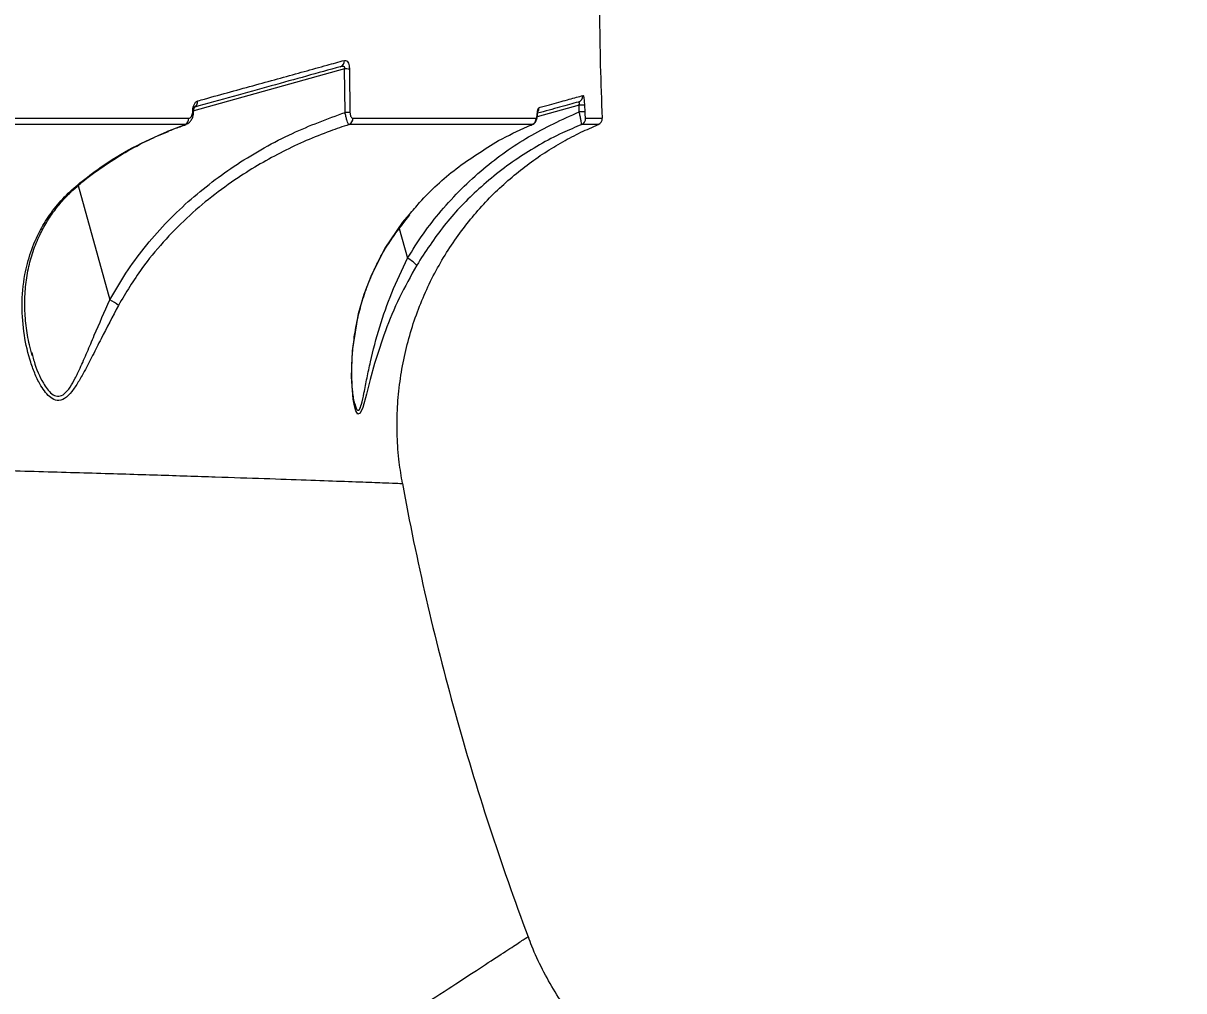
# Model space of a CAD drawing. Header units: millimetres. Extents: x -10374 to 11119, y -8221 to 9433.
# Drawn here: x 5604.7 to 5783.1, y 2669.9 to 2818.7 of the extents above; entities that cross this region are included whole.
import ezdxf

# ---------------------------------------------------------------- set-up
doc = ezdxf.new("R2010")
doc.units = ezdxf.units.MM
for name, color, linetype in [('DIKOM_ОБЪЕКТ', 7, 'Continuous'), ('DIKOM_РАЗМЕР_ЗОНА', 7, 'Continuous'), ('DIKOM_РАЗМЕР_ОБЪЕКТА', 7, 'Continuous')]:
    doc.layers.add(name, color=color, linetype=linetype)
doc.styles.add('style1', font='arial.ttf', dxfattribs={"width": 0.8})
doc.dimstyles.new('1-50', dxfattribs={"dimtxt": 300, "dimasz": 200, "dimexe": 100, "dimexo": 0, "dimgap": 100, "dimtad": 0, "dimdec": 0, "dimtxsty": 'style1', "dimcen": 0, "dimclrd": 7, "dimclre": 7, "dimadec": 1, "dimazin": 2, "dimtfac": 1, "dimtdec": 0, "dimtmove": 1, "dimatfit": 3, "dimfxl": 0, "dimlwd": 25, "dimlwe": 18, "dimarcsym": 0})

# ---------------------------------------------------------------- blocks, each defined once
blk = doc.blocks.new('*D15')
at = {"layer": 'Defpoints', "color": 0, "transparency": 16777216}
for p in [(-5227.87, 8308.78), (9119.43, -1150.4), (-5227.87, -1991.82)]:
    blk.add_point(p, dxfattribs=at)
at = {"layer": 'DIKOM_РАЗМЕР_ОБЪЕКТА', "color": 7, "lineweight": 18, "transparency": 16777216}
for p, q in [((-5227.87, -1991.82), (-5227.87, 8408.78)), ((9119.43, -1150.4), (9119.43, 8408.78))]:
    blk.add_line(p, q, dxfattribs=at)
at = {"layer": 'DIKOM_РАЗМЕР_ОБЪЕКТА', "color": 7, "lineweight": 25, "transparency": 16777216}
for p, q in [((-5027.87, 8308.78), (187.44, 8308.78)), ((8919.43, 8308.78), (1267.22, 8308.78))]:
    blk.add_line(p, q, dxfattribs=at)
at = {"layer": 'DIKOM_РАЗМЕР_ОБЪЕКТА', "color": 7, "transparency": 16777216}
for points in [[(-5027.87, 8342.11), (-5027.87, 8275.44), (-5227.87, 8308.78)], [(8919.43, 8342.11), (8919.43, 8275.44), (9119.43, 8308.78)]]:
    blk.add_solid(points, dxfattribs=at)
at = {"layer": 'DIKOM_РАЗМЕР_ОБЪЕКТА', "color": 0, "transparency": 16777216, "insert": (727.33, 8308.78), "char_height": 300, "attachment_point": 5, "style": 'style1'}
blk.add_mtext('14350', dxfattribs=at)
blk = doc.blocks.new('*D14')
at = {"layer": 'Defpoints', "color": 0, "transparency": 16777216}
for p in [(-7515.85, 9236.32), (11119.43, -1423.4), (-7515.85, -2401.58)]:
    blk.add_point(p, dxfattribs=at)
at = {"layer": 'DIKOM_РАЗМЕР_ЗОНА', "color": 7, "lineweight": 18, "transparency": 16777216}
for p, q in [((-7515.85, -2401.58), (-7515.85, 9336.32)), ((11119.43, -1423.4), (11119.43, 9336.32))]:
    blk.add_line(p, q, dxfattribs=at)
at = {"layer": 'DIKOM_РАЗМЕР_ЗОНА', "color": 7, "lineweight": 25, "transparency": 16777216}
for p, q in [((-7315.85, 9236.32), (77.56, 9236.32)), ((10919.43, 9236.32), (1157.34, 9236.32))]:
    blk.add_line(p, q, dxfattribs=at)
at = {"layer": 'DIKOM_РАЗМЕР_ЗОНА', "color": 7, "transparency": 16777216}
for points in [[(-7315.85, 9269.65), (-7315.85, 9202.98), (-7515.85, 9236.32)], [(10919.43, 9269.65), (10919.43, 9202.98), (11119.43, 9236.32)]]:
    blk.add_solid(points, dxfattribs=at)
at = {"layer": 'DIKOM_РАЗМЕР_ЗОНА', "color": 0, "transparency": 16777216, "insert": (617.45, 9236.32), "char_height": 300, "attachment_point": 5, "style": 'style1'}
blk.add_mtext('18650', dxfattribs=at)

msp = doc.modelspace()

# ---------------------------------------------------------------- linework, layer by layer
at = {"layer": 'DIKOM_ОБЪЕКТ', "color": 7, "linetype": 'Continuous', "lineweight": 15}
for p, q in [((5654.12, 2811.65), (5630.94, 2805.22)), ((5654.2, 2804.97), (5654.12, 2811.65)), ((5630.94, 2805.13), (5630.94, 2805.13)), ((5690.16, 2806.08), (5683.73, 2804.29)), ((5690.2, 2805.06), (5690.16, 2806.08)), ((5690.99, 2806.07), (5691.03, 2805.06)), ((5626.94, 2802.09), (5629.63, 2803.11)), ((5629.77, 2803.13), (5629.63, 2803.11)), ((5690.86, 2803.09), (5690.57, 2803.09)), ((5693.11, 2803.09), (5693.07, 2803.09)), ((5627.03, 2802.07), (5626.94, 2802.09)), ((5613.18, 2793.72), (5618.06, 2776.13)), ((5663.09, 2788.08), (5664.08, 2789.24)), ((5663.22, 2788.04), (5664.18, 2789.22)), ((5662.53, 2787.1), (5663.8, 2782.53)), ((5663.14, 2788.1), (5663.09, 2788.08)), ((5663.15, 2788.1), (5663.14, 2788.1)), ((5606.04, 2768.03), (5606.16, 2767.59)), ((5655.71, 2760.19), (5655.77, 2759.96)), ((5655.74, 2760.03), (5655.71, 2760.16))]:
    msp.add_line(p, q, dxfattribs=at)
at = {"layer": 'DIKOM_ОБЪЕКТ', "color": 7, "linetype": 'Continuous', "lineweight": 15, "flags": 128}
for points in [[(5683.77, 2804.64), (5683.77, 2804.66), (5683.75, 2804.74)], [(5613.58, 2794.07), (5613.53, 2794.06), (5613.41, 2794.11)], [(5658.74, 2766.35), (5658.06, 2763.89), (5657.48, 2761.62), (5656.91, 2759.57), (5656.52, 2758.7), (5656.18, 2758.57), (5655.87, 2759.05), (5655.64, 2759.83), (5655.44, 2760.86), (5655.17, 2764.32), (5655.32, 2768.29), (5656.27, 2774.02), (5657.14, 2777.03), (5658.3, 2780.04), (5660.35, 2784.07), (5663.09, 2788.08), (5663.09, 2788.08)]]:
    msp.add_lwpolyline(points, dxfattribs=at)
at = {"layer": 'DIKOM_ОБЪЕКТ', "color": 7, "linetype": 'Continuous', "lineweight": 15}
for centre, radius, start, end in [((6063.32, 2821.36), 370, 180.1545, 182.6786), ((5653.18, 2812.87), 0.928, 287.7805, 6.1302), ((5654.19, 2801.24), 10.41, 86.2584, 90.392), ((5630.66, 2806.59), 0.895, 289.4526, 9.5394), ((5689.77, 2807.52), 0.994, 285.6304, 2.4794), ((5630.81, 2804.99), 0.191, 49.7662, 97.9614), ((5654.47, 2793.67), 11.3, 87.5521, 91.3542), ((5682.99, 2805.64), 1.01, 327.2515, 3.0771), ((5690.55, 2799.42), 6.66, 86.2109, 93.3965), ((5690.61, 2798.26), 6.81, 86.4512, 93.4834), ((5629.17, 2804.01), 1.01, 297.0603, 3.8582), ((5654.39, 2804.01), 1.01, 295.0594, 3.3449), ((5682.57, 2804.02), 1, 293.083, 2.8316), ((5690.18, 2804.02), 1, 292.6271, 2.7021), ((5692.73, 2804.02), 1, 292.0279, 2.7238), ((5661.6, 2778.18), 4.87, 42.2815, 63.2234), ((5613.96, 2768.3), 8.84, 52.26, 62.3919), ((6063.32, 2821.36), 407, 190.402, 195.5), ((6063.32, 2821.36), 407, 195.5, 200.5978)]:
    msp.add_arc(centre, radius, start, end, dxfattribs=at)
for points, knots in [([(5653.47, 2811.99), (5650.01, 2811.03), (5643.1, 2809.11), (5635.01, 2806.87), (5630.96, 2805.74)], [0, 0, 0, 0, 0.499175, 1, 1, 1, 1]), ([(5631.55, 2806.74), (5631.89, 2806.83), (5633.6, 2807.3), (5637.96, 2808.51), (5644.35, 2810.27), (5650.08, 2811.86), (5653.22, 2812.72), (5654.11, 2812.97)], [0, 0, 0, 0, 0.041373, 0.20687, 0.538149, 0.869428, 1, 1, 1, 1]), ([(5654.12, 2811.65), (5654.14, 2811.69), (5654.16, 2811.75), (5654.16, 2811.84), (5654.14, 2811.91), (5654.09, 2811.97), (5653.99, 2812.02), (5653.78, 2812.05), (5653.59, 2812.01), (5653.47, 2811.99)], [0, 0, 0, 0, 0.104759, 0.174019, 0.229713, 0.304931, 0.396827, 0.608719, 1, 1, 1, 1]), ([(5654.11, 2812.97), (5654.22, 2812.97), (5654.4, 2812.98), (5654.63, 2812.73), (5654.78, 2812.38), (5654.86, 2811.98), (5654.87, 2811.73), (5654.87, 2811.63)], [0, 0, 0, 0, 0.303864, 0.50228, 0.701672, 0.87325, 1, 1, 1, 1]), ([(5654.87, 2811.63), (5654.87, 2810.96), (5654.89, 2808.74), (5654.93, 2806.51), (5654.95, 2804.96)], [0, 0, 0, 0, 0.299621, 1, 1, 1, 1]), ([(5630.79, 2805.18), (5630.8, 2805.36), (5630.82, 2805.72), (5630.98, 2806.18), (5631.22, 2806.57), (5631.43, 2806.68), (5631.55, 2806.74)], [0, 0, 0, 0, 0.232247, 0.463951, 0.714042, 1, 1, 1, 1]), ([(5690.04, 2806.56), (5689.17, 2806.32), (5687.54, 2805.87), (5684.98, 2805.16), (5683.78, 2804.83)], [0, 0, 0, 0, 0.533816, 1, 1, 1, 1]), ([(5683.99, 2805.69), (5684.13, 2805.73), (5684.83, 2805.92), (5686.52, 2806.39), (5688.79, 2807.02), (5690.11, 2807.38), (5690.77, 2807.56)], [0, 0, 0, 0, 0.048063, 0.240323, 0.619879, 1, 1, 1, 1]), ([(5690.16, 2806.08), (5690.18, 2806.13), (5690.2, 2806.21), (5690.22, 2806.32), (5690.22, 2806.4), (5690.22, 2806.46), (5690.19, 2806.52), (5690.17, 2806.55), (5690.11, 2806.57), (5690.07, 2806.57), (5690.04, 2806.56)], [0, 0, 0, 0, 0.17934, 0.319221, 0.368994, 0.516747, 0.556644, 0.716631, 0.765705, 1, 1, 1, 1]), ([(5690.77, 2807.56), (5690.79, 2807.55), (5690.83, 2807.53), (5690.89, 2807.29), (5690.94, 2806.93), (5690.98, 2806.5), (5690.99, 2806.21), (5690.99, 2806.07)], [0, 0, 0, 0, 0.213129, 0.426475, 0.630681, 0.828995, 1, 1, 1, 1]), ([(5618.06, 2776.13), (5618.85, 2777.52), (5620.43, 2780.29), (5623.3, 2784.19), (5626.51, 2787.87), (5630.02, 2791.25), (5633.73, 2794.31), (5637.64, 2797.08), (5641.76, 2799.57), (5647.22, 2802.4), (5651.47, 2803.96), (5654.2, 2804.97)], [0, 0, 0, 0, 0.100648, 0.201313, 0.305242, 0.409184, 0.509638, 0.6101, 0.712665, 0.815238, 1, 1, 1, 1]), ([(5629.77, 2803.14), (5629.87, 2803.18), (5630.13, 2803.27), (5630.47, 2803.61), (5630.77, 2804.11), (5630.93, 2804.66), (5630.92, 2805.03), (5630.92, 2805.13)], [0, 0, 0, 0, 0.141581, 0.340847, 0.58016, 0.88081, 1, 1, 1, 1]), ([(5630.18, 2804.08), (5630.21, 2804.08), (5630.32, 2804.09), (5630.49, 2804.22), (5630.65, 2804.47), (5630.76, 2804.8), (5630.78, 2805.05), (5630.79, 2805.18)], [0, 0, 0, 0, 0.104349, 0.345446, 0.575981, 0.787822, 1, 1, 1, 1]), ([(5630.94, 2805.13), (5630.94, 2805.14), (5630.94, 2805.24), (5630.96, 2805.43), (5631.02, 2805.64), (5631.08, 2805.78), (5631.12, 2805.83), (5631.11, 2805.82), (5631.11, 2805.82)], [0, 0, 0, 0, 0.029544, 0.25316, 0.508721, 0.755174, 0.977255, 1, 1, 1, 1]), ([(5654.82, 2803.1), (5654.77, 2803.15), (5654.68, 2803.23), (5654.52, 2803.63), (5654.36, 2804.18), (5654.26, 2804.65), (5654.21, 2804.91), (5654.2, 2804.97)], [0, 0, 0, 0, 0.243526, 0.487528, 0.719813, 0.941826, 1, 1, 1, 1]), ([(5654.95, 2804.96), (5654.96, 2804.9), (5654.96, 2804.75), (5655.01, 2804.5), (5655.11, 2804.27), (5655.24, 2804.1), (5655.34, 2804.08), (5655.4, 2804.07)], [0, 0, 0, 0, 0.120876, 0.307605, 0.522895, 0.737506, 1, 1, 1, 1]), ([(5663.8, 2782.53), (5664.59, 2783.8), (5666.17, 2786.33), (5668.96, 2789.89), (5672.05, 2793.25), (5676.42, 2797.21), (5682.34, 2801.5), (5687.56, 2803.86), (5690.2, 2805.06)], [0, 0, 0, 0, 0.12641, 0.252819, 0.382976, 0.513145, 0.753572, 1, 1, 1, 1]), ([(5682.99, 2803.1), (5683.09, 2803.15), (5683.27, 2803.25), (5683.47, 2803.47), (5683.61, 2803.72), (5683.72, 2804.06), (5683.76, 2804.43), (5683.77, 2804.73), (5683.78, 2804.83)], [0, 0, 0, 0, 0.151063, 0.284127, 0.416156, 0.579598, 0.870227, 1, 1, 1, 1]), ([(5683.57, 2804.07), (5683.58, 2804.07), (5683.61, 2804.08), (5683.67, 2804.17), (5683.72, 2804.4), (5683.74, 2804.63), (5683.75, 2804.74)], [0, 0, 0, 0, 0.108551, 0.398264, 0.699705, 1, 1, 1, 1]), ([(5683.75, 2804.74), (5683.76, 2804.89), (5683.78, 2805.2), (5683.86, 2805.53), (5683.94, 2805.67), (5683.98, 2805.69), (5683.99, 2805.69)], [0, 0, 0, 0, 0.305339, 0.611449, 0.912586, 1, 1, 1, 1]), ([(5683.77, 2804.64), (5683.77, 2804.68), (5683.78, 2804.82), (5683.8, 2804.99), (5683.83, 2805.12), (5683.83, 2805.13), (5683.83, 2805.14)], [0, 0, 0, 0, 0.139408, 0.52558, 0.810316, 1, 1, 1, 1]), ([(5690.57, 2803.09), (5690.57, 2803.13), (5690.56, 2803.19), (5690.5, 2803.55), (5690.4, 2804.06), (5690.29, 2804.59), (5690.22, 2804.93), (5690.2, 2805.06)], [0, 0, 0, 0, 0.219371, 0.438762, 0.656031, 0.873284, 1, 1, 1, 1]), ([(5691.03, 2805.06), (5691.04, 2804.97), (5691.05, 2804.77), (5691.07, 2804.49), (5691.11, 2804.25), (5691.15, 2804.09), (5691.17, 2804.07), (5691.18, 2804.06)], [0, 0, 0, 0, 0.179734, 0.379986, 0.581244, 0.790725, 1, 1, 1, 1]), ([(5629.63, 2803.11), (5626.48, 2803.11), (5620.19, 2803.11), (5609.94, 2803.11), (5599.16, 2803.12), (5591.47, 2803.12), (5587.63, 2803.12)], [0, 0, 0, 0, 0.249121, 0.498243, 0.749121, 1, 1, 1, 1]), ([(5588.12, 2804.09), (5591.95, 2804.09), (5599.59, 2804.08), (5610.37, 2804.08), (5620.66, 2804.08), (5627, 2804.08), (5630.18, 2804.08)], [0, 0, 0, 0, 0.249122, 0.498243, 0.749121, 1, 1, 1, 1]), ([(5654.82, 2803.1), (5653.84, 2802.77), (5650.38, 2801.61), (5644.58, 2799.06), (5638.54, 2795.56), (5633.66, 2792.03), (5629.79, 2788.73), (5626.2, 2785.05), (5622.56, 2780.65), (5620.52, 2777.22), (5619.37, 2775.29)], [0, 0, 0, 0, 0.067268, 0.238608, 0.41217, 0.521213, 0.630239, 0.742524, 0.854775, 1, 1, 1, 1]), ([(5627.02, 2802.08), (5627.31, 2802.2), (5628.22, 2802.57), (5629.15, 2802.88), (5629.78, 2803.08)], [0, 0, 0, 0, 0.321966, 1, 1, 1, 1]), ([(5682.96, 2803.1), (5681.26, 2803.1), (5677.85, 2803.1), (5671.29, 2803.1), (5663.76, 2803.1), (5657.8, 2803.1), (5654.82, 2803.1)], [0, 0, 0, 0, 0.248615, 0.49723, 0.748615, 1, 1, 1, 1]), ([(5655.4, 2804.07), (5658.35, 2804.07), (5664.26, 2804.07), (5671.78, 2804.07), (5678.39, 2804.07), (5681.84, 2804.07), (5683.57, 2804.07)], [0, 0, 0, 0, 0.248617, 0.497233, 0.748617, 1, 1, 1, 1]), ([(5663.04, 2747.87), (5662.85, 2748.96), (5662.43, 2751.38), (5662.18, 2755.16), (5662.19, 2759.16), (5662.53, 2763.08), (5663.16, 2766.93), (5664.08, 2770.66), (5665.27, 2774.27), (5666.7, 2777.74), (5668.37, 2781.05), (5670.26, 2784.19), (5672.34, 2787.14), (5674.59, 2789.89), (5676.99, 2792.44), (5679.52, 2794.77), (5682.15, 2796.89), (5684.86, 2798.79), (5687.63, 2800.46), (5690.37, 2801.91), (5692.22, 2802.7), (5693.11, 2803.09)], [0, 0, 0, 0, 0.048801, 0.108255, 0.166914, 0.224836, 0.282042, 0.33856, 0.394389, 0.449541, 0.504005, 0.55776, 0.610799, 0.663068, 0.714542, 0.765153, 0.814839, 0.863504, 0.911044, 0.957312, 1, 1, 1, 1]), ([(5690.57, 2803.09), (5689.58, 2802.68), (5686.16, 2801.23), (5680.58, 2798.02), (5674.49, 2793.19), (5669.23, 2787.65), (5666.56, 2783.54), (5665.21, 2781.46)], [0, 0, 0, 0, 0.095303, 0.32894, 0.568007, 0.78179, 1, 1, 1, 1]), ([(5677.8, 2800.64), (5679.27, 2801.4), (5680.96, 2802.27), (5682.72, 2803), (5682.96, 2803.1)], [0, 0, 0, 0, 0.86664, 1, 1, 1, 1]), ([(5693.07, 2803.09), (5692.98, 2803.09), (5692.8, 2803.09), (5691.49, 2803.09), (5690.86, 2803.09)], [0, 0, 0, 0, 0.522709, 1, 1, 1, 1]), ([(5691.18, 2804.06), (5691.88, 2804.06), (5693.26, 2804.06), (5693.94, 2804.06), (5693.72, 2804.06), (5693.72, 2804.06)], [0, 0, 0, 0, 0.497002, 0.994004, 1, 1, 1, 1]), ([(5613.41, 2794.11), (5614.45, 2794.92), (5617.05, 2796.92), (5621.54, 2799.68), (5625.14, 2801.28), (5626.94, 2802.09)], [0, 0, 0, 0, 0.251268, 0.623476, 1, 1, 1, 1]), ([(5613.58, 2794.08), (5613.63, 2794.12), (5614.71, 2795.04), (5616.95, 2796.66), (5620.37, 2798.84), (5623.74, 2800.66), (5626.02, 2801.62), (5627.04, 2802.05)], [0, 0, 0, 0, 0.013718, 0.269447, 0.527638, 0.789093, 1, 1, 1, 1]), ([(5664.08, 2789.24), (5664.6, 2789.87), (5666.76, 2792.45), (5671.2, 2796.53), (5675.58, 2799.26), (5677.8, 2800.64)], [0, 0, 0, 0, 0.13576, 0.56253, 1, 1, 1, 1]), ([(5619.37, 2775.29), (5618.46, 2773.57), (5617.09, 2770.96), (5615.4, 2767.57), (5614.24, 2765.34), (5613.19, 2763.46), (5612.2, 2761.97), (5611.11, 2760.85), (5609.96, 2760.54), (5608.96, 2761.01), (5608.14, 2761.85), (5607.33, 2763.04), (5606.56, 2764.61), (5605.62, 2767.18), (5604.79, 2770.73), (5604.43, 2775.28), (5604.8, 2779.58), (5605.8, 2783.5), (5607.16, 2786.68), (5608.95, 2789.53), (5610.95, 2791.98), (5612.61, 2793.41), (5613.41, 2794.11)], [0, 0, 0, 0, 0.086691, 0.131397, 0.17607, 0.208199, 0.240899, 0.27442, 0.308251, 0.337742, 0.365052, 0.393034, 0.432876, 0.472762, 0.554543, 0.63969, 0.726413, 0.788994, 0.852845, 0.902091, 0.952588, 1, 1, 1, 1]), ([(5606.12, 2767.58), (5605.97, 2768.13), (5605.56, 2769.63), (5605.12, 2772.16), (5604.91, 2775.14), (5605.03, 2778.08), (5605.46, 2780.89), (5606.19, 2783.56), (5607.15, 2785.95), (5608.28, 2788.05), (5609.51, 2789.88), (5610.88, 2791.55), (5612.24, 2792.95), (5613.19, 2793.74), (5613.59, 2794.07)], [0, 0, 0, 0, 0.06452, 0.176381, 0.288588, 0.394981, 0.495654, 0.591226, 0.682635, 0.756294, 0.826277, 0.892353, 0.955052, 1, 1, 1, 1]), ([(5660.74, 2784.53), (5661.21, 2785.26), (5661.98, 2786.45), (5662.9, 2787.59), (5663.25, 2788.02)], [0, 0, 0, 0, 0.613958, 1, 1, 1, 1]), ([(5655.74, 2759.96), (5655.74, 2759.96), (5655.71, 2760.02), (5655.62, 2760.37), (5655.5, 2761.04), (5655.36, 2762.11), (5655.24, 2763.62), (5655.21, 2765.62), (5655.33, 2768.06), (5655.65, 2770.84), (5656.21, 2773.73), (5657.04, 2776.68), (5658.02, 2779.38), (5659.23, 2781.96), (5660.12, 2783.62), (5660.71, 2784.48), (5660.74, 2784.53)], [0, 0, 0, 0, 0.001162, 0.031786, 0.071508, 0.122201, 0.188969, 0.277528, 0.373665, 0.480078, 0.598009, 0.701596, 0.811503, 0.899524, 0.993652, 1, 1, 1, 1]), ([(5655.77, 2759.96), (5655.79, 2759.85), (5655.89, 2759.41), (5656.12, 2759.09), (5656.43, 2759.17), (5656.76, 2760.12), (5657.12, 2761.85), (5657.56, 2764.1), (5658.28, 2767.5), (5659.43, 2771.89), (5661.28, 2777.27), (5662.95, 2780.76), (5663.8, 2782.53)], [0, 0, 0, 0, 0.016965, 0.067483, 0.117582, 0.178132, 0.259289, 0.351473, 0.443828, 0.634895, 0.815399, 1, 1, 1, 1]), ([(5665.21, 2781.46), (5664.29, 2779.8), (5662.43, 2776.45), (5660.3, 2771.31), (5659.26, 2768), (5658.74, 2766.35)], [0, 0, 0, 0, 0.32717, 0.663675, 1, 1, 1, 1]), ([(5606.16, 2767.59), (5606.23, 2767.29), (5606.61, 2765.74), (5607.41, 2763.96), (5608.41, 2762.39), (5609.12, 2761.62), (5609.96, 2761.2), (5610.62, 2761.38), (5611.28, 2761.85), (5611.94, 2762.65), (5612.73, 2764.06), (5613.59, 2765.86), (5614.55, 2768.08), (5616.02, 2771.59), (5617.24, 2774.31), (5618.06, 2776.13)], [0, 0, 0, 0, 0.036858, 0.192898, 0.244107, 0.296329, 0.353047, 0.408727, 0.419342, 0.48574, 0.547848, 0.611307, 0.706981, 0.802725, 1, 1, 1, 1]), ([(5662.91, 2747.85), (5662.87, 2747.85), (5662.79, 2747.86), (5661.11, 2747.92), (5658.1, 2748.03), (5653.81, 2748.19), (5648.39, 2748.38), (5641.96, 2748.61), (5634.35, 2748.86), (5625.53, 2749.15), (5615.53, 2749.45), (5604.62, 2749.77), (5592.89, 2750.1), (5580.45, 2750.43), (5567.02, 2750.76), (5552.59, 2751.1), (5537.26, 2751.44), (5526.39, 2751.66), (5520.95, 2751.77)], [0, 0, 0, 0, 0.051493, 0.116818, 0.183081, 0.249344, 0.311579, 0.373864, 0.4361, 0.50015, 0.564252, 0.628302, 0.689412, 0.750566, 0.811677, 0.874436, 0.937241, 1, 1, 1, 1]), ([(5562.58, 2601.66), (5566.74, 2604.28), (5575.06, 2609.51), (5586.9, 2616.98), (5598.23, 2624.15), (5609.35, 2631.21), (5620.13, 2638.07), (5630.44, 2644.66), (5640, 2650.78), (5648.73, 2656.39), (5656.58, 2661.46), (5663.3, 2665.81), (5668.94, 2669.46), (5673.54, 2672.45), (5677.23, 2674.86), (5680, 2676.66), (5681.68, 2677.77), (5682.43, 2678.25), (5682.27, 2678.15), (5682.24, 2678.13)], [0, 0, 0, 0, 0.056668, 0.113336, 0.170567, 0.227798, 0.291067, 0.354384, 0.417651, 0.482784, 0.54797, 0.613102, 0.674379, 0.735703, 0.79698, 0.860026, 0.923122, 0.986167, 1, 1, 1, 1]), ([(5736.58, 2646.36), (5735.86, 2646.25), (5734, 2645.97), (5730.94, 2645.78), (5727.4, 2645.77), (5723.8, 2646.02), (5720.19, 2646.54), (5716.6, 2647.33), (5713.05, 2648.39), (5709.57, 2649.72), (5706.2, 2651.3), (5702.94, 2653.14), (5699.82, 2655.22), (5696.86, 2657.53), (5693.99, 2660.15), (5691.25, 2663.07), (5688.7, 2666.28), (5686.45, 2669.64), (5684.52, 2673.13), (5683.16, 2675.98), (5682.55, 2677.7), (5682.38, 2678.18)], [0, 0, 0, 0, 0.03209, 0.082935, 0.135108, 0.188174, 0.241851, 0.295961, 0.350386, 0.405044, 0.459878, 0.514849, 0.569931, 0.625091, 0.680324, 0.741306, 0.80156, 0.860977, 0.919608, 0.977493, 1, 1, 1, 1])]:
    msp.add_open_spline(points, degree=3, knots=knots, dxfattribs=at)

# ---------------------------------------------------------------- dimensions: what is measured, and where the dimension line sits
at = {"layer": 'DIKOM_РАЗМЕР_ЗОНА'}
dim = msp.add_linear_dim(base=(-7515.85, 9236.32), p1=(11119.43, -1423.4), p2=(-7515.85, -2401.58), angle=180, text='18650', dimstyle='1-50', override={"dimscale": 1, "dimtix": 0, "dimtofl": 1, "dimtmove": 1, "dimatfit": 3}, dxfattribs=at)
dim.commit()
dim.dimension.update_dxf_attribs({"geometry": '*D14', "text_midpoint": (617.45, 9236.32), "dimtype": 160})
at = {"layer": 'DIKOM_РАЗМЕР_ОБЪЕКТА'}
dim = msp.add_linear_dim(base=(-5227.87, 8308.78), p1=(9119.43, -1150.4), p2=(-5227.87, -1991.82), angle=180, text='14350', dimstyle='1-50', override={"dimscale": 1, "dimtix": 0, "dimtofl": 1, "dimtmove": 1, "dimatfit": 3}, dxfattribs=at)
dim.commit()
dim.dimension.update_dxf_attribs({"geometry": '*D15', "text_midpoint": (727.33, 8308.78), "dimtype": 160})

doc.saveas('drawing.dxf')
